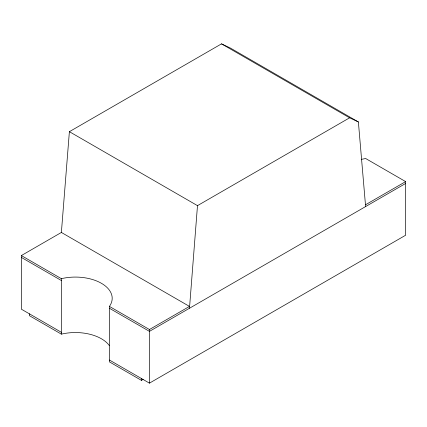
<?xml version="1.0" encoding="UTF-8"?>
<svg xmlns="http://www.w3.org/2000/svg" width="427" height="427" viewBox="0 0 427 427"><rect width="100%" height="100%" fill="white"/><g stroke="black" fill="none" stroke-linecap="round" stroke-linejoin="round"><path stroke-width="0.64" d="M61.381 332.297L21.35 309.185L21.35 255.565L61.381 232.453L69.387 131.681L221.506 43.858L230.281 47.995L358.381 121.951L365.619 206.567M358.381 121.951L349.606 117.815L197.487 205.643L189.481 308.257M21.35 255.565L61.381 278.676A36.797 21.243 0 0 1 101.412 283.298A36.797 21.243 0 0 1 109.419 306.41L149.45 329.521L189.481 306.41L61.381 232.453M365.619 204.72L405.65 181.608L405.65 235.224L149.45 383.142L109.419 360.03M405.65 183.455L149.45 331.368L109.419 308.257M109.419 306.41L109.419 361.877L141.444 380.366L143.173 379.368M221.506 43.858L349.606 117.815M405.65 181.608L365.619 158.492A36.797 21.243 0 0 1 361.274 159.346M69.387 131.681L197.487 205.643M21.35 257.412L61.381 280.523M109.381 345.646A36.797 21.243 0 0 0 61.381 334.144L29.356 315.654L29.356 313.808M149.45 329.521L149.45 383.142M141.444 378.519L141.444 380.366M61.381 278.676L61.381 334.144"/></g></svg>
